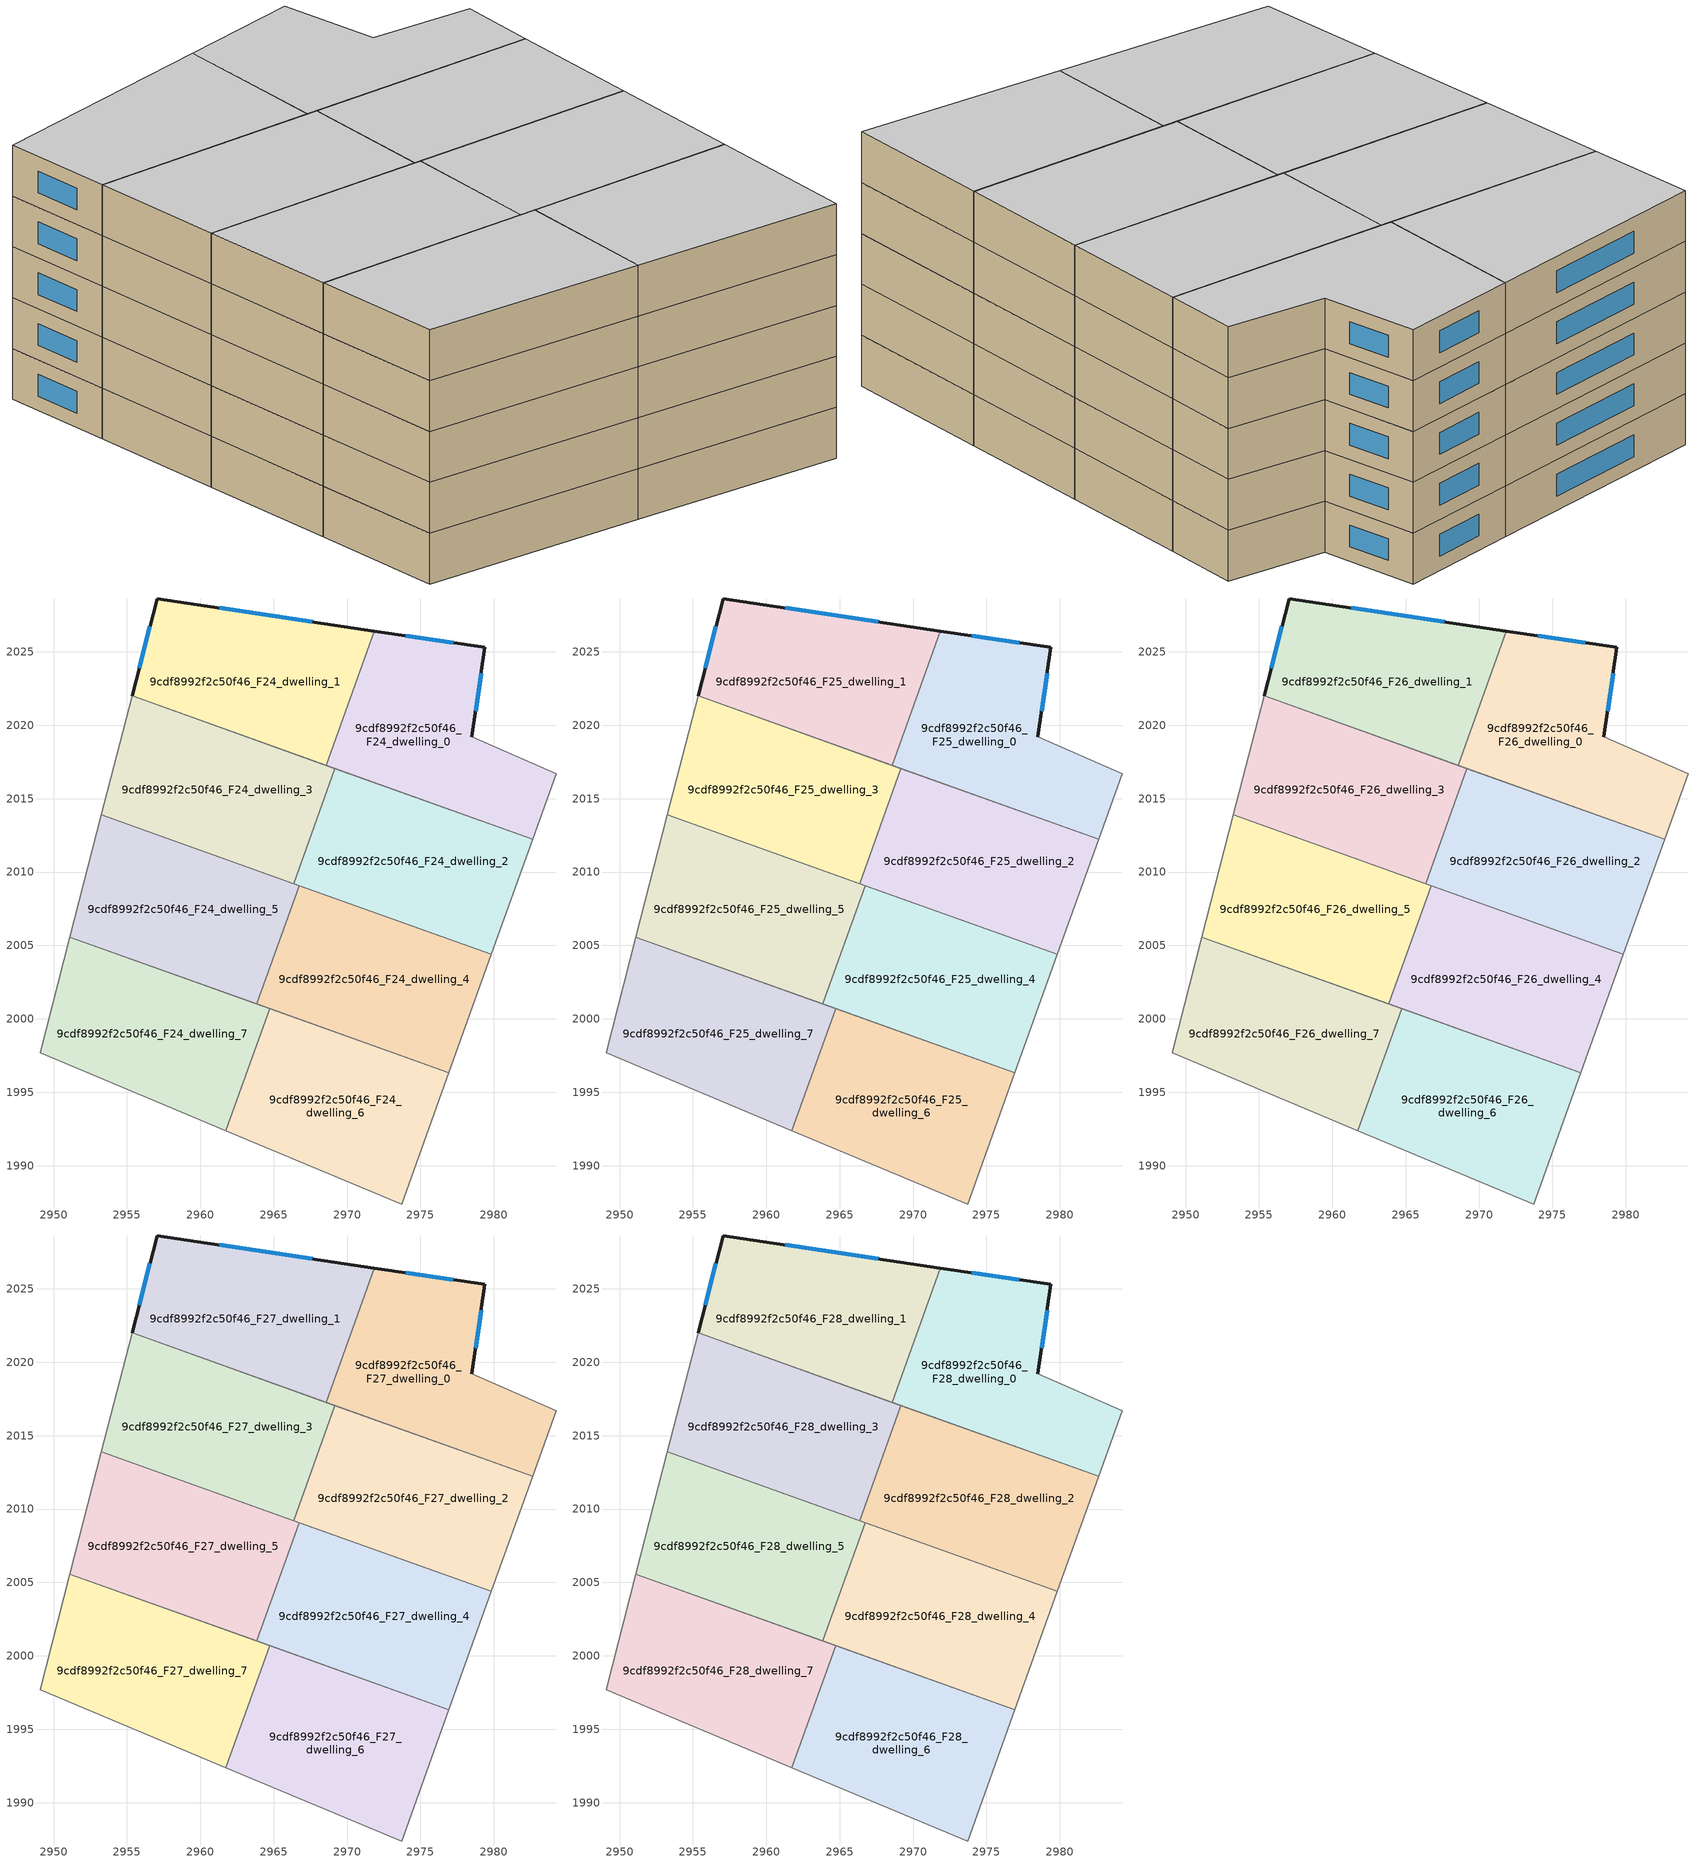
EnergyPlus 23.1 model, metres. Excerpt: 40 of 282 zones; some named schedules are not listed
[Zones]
9cdf8992f2c50f46_F24_dwelling_0
 floor to 9cdf8992f2c50f46_F23_dwelling_0 (EU_floor_Construction): 2979.39,2025.3 2978.5,2019.21 2984.23,2016.69 2982.64,2012.23 2968.57,2017.27 2971.85,2026.42 z72
 wall outside (EU_wall_Construction): 2978.5,2019.21 2979.39,2025.3 2971.85,2026.42 z72:75
 wall adiabatic (EU_wall_Construction): 2968.57,2017.27 2982.64,2012.23 2984.23,2016.69 2978.5,2019.21 z72:75
 wall to 9cdf8992f2c50f46_F24_dwelling_1 (EU_wall_Construction): 2971.85,2026.42 2968.57,2017.27 z72:75
 window (EU_Window_Construction): 2977.24,2025.62 2974.01,2026.1 / 2978.75,2020.95 2979.14,2023.56 z72.86:74.14
9cdf8992f2c50f46_F24_dwelling_1
 floor to 9cdf8992f2c50f46_F23_dwelling_1 (EU_floor_Construction): 2971.85,2026.42 2968.57,2017.27 2955.35,2022.01 2957.05,2028.62 z72
 wall outside (EU_wall_Construction): 2971.85,2026.42 2957.05,2028.62 2955.35,2022.01 z72:75
 wall adiabatic (EU_wall_Construction): 2955.35,2022.01 2968.57,2017.27 z72:75
 window (EU_Window_Construction): 2967.62,2027.05 2961.28,2028 / 2956.57,2026.73 2955.83,2023.9 z72.86:74.14
9cdf8992f2c50f46_F24_dwelling_2
 floor to 9cdf8992f2c50f46_F23_dwelling_2 (EU_floor_Construction): 2982.64,2012.23 2979.83,2004.39 2966.36,2009.21 2969.17,2017.05 z72
 wall adiabatic (EU_wall_Construction): 2966.36,2009.21 2979.83,2004.39 2982.64,2012.23 2969.17,2017.05 z72:75
 wall to 9cdf8992f2c50f46_F24_dwelling_3 (EU_wall_Construction): 2969.17,2017.05 2966.36,2009.21 z72:75
9cdf8992f2c50f46_F24_dwelling_3
 floor to 9cdf8992f2c50f46_F23_dwelling_3 (EU_floor_Construction): 2969.17,2017.05 2966.36,2009.21 2953.26,2013.91 2955.35,2022.01 z72
 wall adiabatic (EU_wall_Construction): 2969.17,2017.05 2955.35,2022.01 2953.26,2013.91 2966.36,2009.21 z72:75
9cdf8992f2c50f46_F24_dwelling_4
 floor to 9cdf8992f2c50f46_F23_dwelling_4 (EU_floor_Construction): 2979.83,2004.39 2976.94,1996.33 2963.84,2001.02 2966.73,2009.08 z72
 wall adiabatic (EU_wall_Construction): 2963.84,2001.02 2976.94,1996.33 2979.83,2004.39 2966.73,2009.08 z72:75
 wall to 9cdf8992f2c50f46_F24_dwelling_5 (EU_wall_Construction): 2966.73,2009.08 2963.84,2001.02 z72:75
9cdf8992f2c50f46_F24_dwelling_5
 floor to 9cdf8992f2c50f46_F23_dwelling_5 (EU_floor_Construction): 2966.73,2009.08 2963.84,2001.02 2951.11,2005.58 2953.26,2013.91 z72
 wall adiabatic (EU_wall_Construction): 2966.73,2009.08 2953.26,2013.91 2951.11,2005.58 2963.84,2001.02 z72:75
9cdf8992f2c50f46_F24_dwelling_6
 floor to 9cdf8992f2c50f46_F23_dwelling_6 (EU_floor_Construction): 2976.94,1996.33 2973.73,1987.37 2961.73,1992.39 2964.71,2000.71 z72
 wall adiabatic (EU_wall_Construction): 2961.73,1992.39 2973.73,1987.37 2976.94,1996.33 2964.71,2000.71 z72:75
 wall to 9cdf8992f2c50f46_F24_dwelling_7 (EU_wall_Construction): 2964.71,2000.71 2961.73,1992.39 z72:75
9cdf8992f2c50f46_F24_dwelling_7
 floor to 9cdf8992f2c50f46_F23_dwelling_7 (EU_floor_Construction): 2964.71,2000.71 2961.73,1992.39 2949.08,1997.68 2951.11,2005.58 z72
 wall adiabatic (EU_wall_Construction): 2964.71,2000.71 2951.11,2005.58 2949.08,1997.68 2961.73,1992.39 z72:75
9cdf8992f2c50f46_F25_dwelling_0
 floor to 9cdf8992f2c50f46_F24_dwelling_0 (EU_floor_Construction): 2979.39,2025.3 2978.5,2019.21 2984.23,2016.69 2982.64,2012.23 2968.57,2017.27 2971.85,2026.42 z75
 wall outside (EU_wall_Construction): 2978.5,2019.21 2979.39,2025.3 2971.85,2026.42 z75:78
 wall adiabatic (EU_wall_Construction): 2968.57,2017.27 2982.64,2012.23 2984.23,2016.69 2978.5,2019.21 z75:78
 wall to 9cdf8992f2c50f46_F25_dwelling_1 (EU_wall_Construction): 2971.85,2026.42 2968.57,2017.27 z75:78
 window (EU_Window_Construction): 2977.24,2025.62 2974.01,2026.1 / 2978.75,2020.95 2979.14,2023.56 z75.86:77.14
9cdf8992f2c50f46_F25_dwelling_1
 floor to 9cdf8992f2c50f46_F24_dwelling_1 (EU_floor_Construction): 2971.85,2026.42 2968.57,2017.27 2955.35,2022.01 2957.05,2028.62 z75
 wall outside (EU_wall_Construction): 2971.85,2026.42 2957.05,2028.62 2955.35,2022.01 z75:78
 wall adiabatic (EU_wall_Construction): 2955.35,2022.01 2968.57,2017.27 z75:78
 window (EU_Window_Construction): 2967.62,2027.05 2961.28,2028 / 2956.57,2026.73 2955.83,2023.9 z75.86:77.14
9cdf8992f2c50f46_F25_dwelling_2
 floor to 9cdf8992f2c50f46_F24_dwelling_2 (EU_floor_Construction): 2982.64,2012.23 2979.83,2004.39 2966.36,2009.21 2969.17,2017.05 z75
 wall adiabatic (EU_wall_Construction): 2966.36,2009.21 2979.83,2004.39 2982.64,2012.23 2969.17,2017.05 z75:78
 wall to 9cdf8992f2c50f46_F25_dwelling_3 (EU_wall_Construction): 2969.17,2017.05 2966.36,2009.21 z75:78
9cdf8992f2c50f46_F25_dwelling_3
 floor to 9cdf8992f2c50f46_F24_dwelling_3 (EU_floor_Construction): 2969.17,2017.05 2966.36,2009.21 2953.26,2013.91 2955.35,2022.01 z75
 wall adiabatic (EU_wall_Construction): 2969.17,2017.05 2955.35,2022.01 2953.26,2013.91 2966.36,2009.21 z75:78
9cdf8992f2c50f46_F25_dwelling_4
 floor to 9cdf8992f2c50f46_F24_dwelling_4 (EU_floor_Construction): 2979.83,2004.39 2976.94,1996.33 2963.84,2001.02 2966.73,2009.08 z75
 wall adiabatic (EU_wall_Construction): 2963.84,2001.02 2976.94,1996.33 2979.83,2004.39 2966.73,2009.08 z75:78
 wall to 9cdf8992f2c50f46_F25_dwelling_5 (EU_wall_Construction): 2966.73,2009.08 2963.84,2001.02 z75:78
9cdf8992f2c50f46_F25_dwelling_5
 floor to 9cdf8992f2c50f46_F24_dwelling_5 (EU_floor_Construction): 2966.73,2009.08 2963.84,2001.02 2951.11,2005.58 2953.26,2013.91 z75
 wall adiabatic (EU_wall_Construction): 2966.73,2009.08 2953.26,2013.91 2951.11,2005.58 2963.84,2001.02 z75:78
9cdf8992f2c50f46_F25_dwelling_6
 floor to 9cdf8992f2c50f46_F24_dwelling_6 (EU_floor_Construction): 2976.94,1996.33 2973.73,1987.37 2961.73,1992.39 2964.71,2000.71 z75
 wall adiabatic (EU_wall_Construction): 2961.73,1992.39 2973.73,1987.37 2976.94,1996.33 2964.71,2000.71 z75:78
 wall to 9cdf8992f2c50f46_F25_dwelling_7 (EU_wall_Construction): 2964.71,2000.71 2961.73,1992.39 z75:78
9cdf8992f2c50f46_F25_dwelling_7
 floor to 9cdf8992f2c50f46_F24_dwelling_7 (EU_floor_Construction): 2964.71,2000.71 2961.73,1992.39 2949.08,1997.68 2951.11,2005.58 z75
 wall adiabatic (EU_wall_Construction): 2964.71,2000.71 2951.11,2005.58 2949.08,1997.68 2961.73,1992.39 z75:78
9cdf8992f2c50f46_F26_dwelling_0
 floor to 9cdf8992f2c50f46_F25_dwelling_0 (EU_floor_Construction): 2979.39,2025.3 2978.5,2019.21 2984.23,2016.69 2982.64,2012.23 2968.57,2017.27 2971.85,2026.42 z78
 wall outside (EU_wall_Construction): 2978.5,2019.21 2979.39,2025.3 2971.85,2026.42 z78:81
 wall adiabatic (EU_wall_Construction): 2968.57,2017.27 2982.64,2012.23 2984.23,2016.69 2978.5,2019.21 z78:81
 wall to 9cdf8992f2c50f46_F26_dwelling_1 (EU_wall_Construction): 2971.85,2026.42 2968.57,2017.27 z78:81
 window (EU_Window_Construction): 2977.24,2025.62 2974.01,2026.1 / 2978.75,2020.95 2979.14,2023.56 z78.86:80.14
9cdf8992f2c50f46_F26_dwelling_1
 floor to 9cdf8992f2c50f46_F25_dwelling_1 (EU_floor_Construction): 2971.85,2026.42 2968.57,2017.27 2955.35,2022.01 2957.05,2028.62 z78
 wall outside (EU_wall_Construction): 2971.85,2026.42 2957.05,2028.62 2955.35,2022.01 z78:81
 wall adiabatic (EU_wall_Construction): 2955.35,2022.01 2968.57,2017.27 z78:81
 window (EU_Window_Construction): 2967.62,2027.05 2961.28,2028 / 2956.57,2026.73 2955.83,2023.9 z78.86:80.14
9cdf8992f2c50f46_F26_dwelling_2
 floor to 9cdf8992f2c50f46_F25_dwelling_2 (EU_floor_Construction): 2982.64,2012.23 2979.83,2004.39 2966.36,2009.21 2969.17,2017.05 z78
 wall adiabatic (EU_wall_Construction): 2966.36,2009.21 2979.83,2004.39 2982.64,2012.23 2969.17,2017.05 z78:81
 wall to 9cdf8992f2c50f46_F26_dwelling_3 (EU_wall_Construction): 2969.17,2017.05 2966.36,2009.21 z78:81
9cdf8992f2c50f46_F26_dwelling_3
 floor to 9cdf8992f2c50f46_F25_dwelling_3 (EU_floor_Construction): 2969.17,2017.05 2966.36,2009.21 2953.26,2013.91 2955.35,2022.01 z78
 wall adiabatic (EU_wall_Construction): 2969.17,2017.05 2955.35,2022.01 2953.26,2013.91 2966.36,2009.21 z78:81
9cdf8992f2c50f46_F26_dwelling_4
 floor to 9cdf8992f2c50f46_F25_dwelling_4 (EU_floor_Construction): 2979.83,2004.39 2976.94,1996.33 2963.84,2001.02 2966.73,2009.08 z78
 wall adiabatic (EU_wall_Construction): 2963.84,2001.02 2976.94,1996.33 2979.83,2004.39 2966.73,2009.08 z78:81
 wall to 9cdf8992f2c50f46_F26_dwelling_5 (EU_wall_Construction): 2966.73,2009.08 2963.84,2001.02 z78:81
9cdf8992f2c50f46_F26_dwelling_5
 floor to 9cdf8992f2c50f46_F25_dwelling_5 (EU_floor_Construction): 2966.73,2009.08 2963.84,2001.02 2951.11,2005.58 2953.26,2013.91 z78
 wall adiabatic (EU_wall_Construction): 2966.73,2009.08 2953.26,2013.91 2951.11,2005.58 2963.84,2001.02 z78:81
9cdf8992f2c50f46_F26_dwelling_6
 floor to 9cdf8992f2c50f46_F25_dwelling_6 (EU_floor_Construction): 2976.94,1996.33 2973.73,1987.37 2961.73,1992.39 2964.71,2000.71 z78
 wall adiabatic (EU_wall_Construction): 2961.73,1992.39 2973.73,1987.37 2976.94,1996.33 2964.71,2000.71 z78:81
 wall to 9cdf8992f2c50f46_F26_dwelling_7 (EU_wall_Construction): 2964.71,2000.71 2961.73,1992.39 z78:81
9cdf8992f2c50f46_F26_dwelling_7
 floor to 9cdf8992f2c50f46_F25_dwelling_7 (EU_floor_Construction): 2964.71,2000.71 2961.73,1992.39 2949.08,1997.68 2951.11,2005.58 z78
 wall adiabatic (EU_wall_Construction): 2964.71,2000.71 2951.11,2005.58 2949.08,1997.68 2961.73,1992.39 z78:81
9cdf8992f2c50f46_F27_dwelling_0
 floor to 9cdf8992f2c50f46_F26_dwelling_0 (EU_floor_Construction): 2979.39,2025.3 2978.5,2019.21 2984.23,2016.69 2982.64,2012.23 2968.57,2017.27 2971.85,2026.42 z81
 wall outside (EU_wall_Construction): 2978.5,2019.21 2979.39,2025.3 2971.85,2026.42 z81:84
 wall adiabatic (EU_wall_Construction): 2968.57,2017.27 2982.64,2012.23 2984.23,2016.69 2978.5,2019.21 z81:84
 wall to 9cdf8992f2c50f46_F27_dwelling_1 (EU_wall_Construction): 2971.85,2026.42 2968.57,2017.27 z81:84
 window (EU_Window_Construction): 2977.24,2025.62 2974.01,2026.1 / 2978.75,2020.95 2979.14,2023.56 z81.86:83.14
9cdf8992f2c50f46_F27_dwelling_1
 floor to 9cdf8992f2c50f46_F26_dwelling_1 (EU_floor_Construction): 2971.85,2026.42 2968.57,2017.27 2955.35,2022.01 2957.05,2028.62 z81
 wall outside (EU_wall_Construction): 2971.85,2026.42 2957.05,2028.62 2955.35,2022.01 z81:84
 wall adiabatic (EU_wall_Construction): 2955.35,2022.01 2968.57,2017.27 z81:84
 window (EU_Window_Construction): 2967.62,2027.05 2961.28,2028 / 2956.57,2026.73 2955.83,2023.9 z81.86:83.14
9cdf8992f2c50f46_F27_dwelling_2
 floor to 9cdf8992f2c50f46_F26_dwelling_2 (EU_floor_Construction): 2982.64,2012.23 2979.83,2004.39 2966.36,2009.21 2969.17,2017.05 z81
 wall adiabatic (EU_wall_Construction): 2966.36,2009.21 2979.83,2004.39 2982.64,2012.23 2969.17,2017.05 z81:84
 wall to 9cdf8992f2c50f46_F27_dwelling_3 (EU_wall_Construction): 2969.17,2017.05 2966.36,2009.21 z81:84
9cdf8992f2c50f46_F27_dwelling_3
 floor to 9cdf8992f2c50f46_F26_dwelling_3 (EU_floor_Construction): 2969.17,2017.05 2966.36,2009.21 2953.26,2013.91 2955.35,2022.01 z81
 wall adiabatic (EU_wall_Construction): 2969.17,2017.05 2955.35,2022.01 2953.26,2013.91 2966.36,2009.21 z81:84
9cdf8992f2c50f46_F27_dwelling_4
 floor to 9cdf8992f2c50f46_F26_dwelling_4 (EU_floor_Construction): 2979.83,2004.39 2976.94,1996.33 2963.84,2001.02 2966.73,2009.08 z81
 wall adiabatic (EU_wall_Construction): 2963.84,2001.02 2976.94,1996.33 2979.83,2004.39 2966.73,2009.08 z81:84
 wall to 9cdf8992f2c50f46_F27_dwelling_5 (EU_wall_Construction): 2966.73,2009.08 2963.84,2001.02 z81:84
9cdf8992f2c50f46_F27_dwelling_5
 floor to 9cdf8992f2c50f46_F26_dwelling_5 (EU_floor_Construction): 2966.73,2009.08 2963.84,2001.02 2951.11,2005.58 2953.26,2013.91 z81
 wall adiabatic (EU_wall_Construction): 2966.73,2009.08 2953.26,2013.91 2951.11,2005.58 2963.84,2001.02 z81:84
9cdf8992f2c50f46_F27_dwelling_6
 floor to 9cdf8992f2c50f46_F26_dwelling_6 (EU_floor_Construction): 2976.94,1996.33 2973.73,1987.37 2961.73,1992.39 2964.71,2000.71 z81
 wall adiabatic (EU_wall_Construction): 2961.73,1992.39 2973.73,1987.37 2976.94,1996.33 2964.71,2000.71 z81:84
 wall to 9cdf8992f2c50f46_F27_dwelling_7 (EU_wall_Construction): 2964.71,2000.71 2961.73,1992.39 z81:84
9cdf8992f2c50f46_F27_dwelling_7
 floor to 9cdf8992f2c50f46_F26_dwelling_7 (EU_floor_Construction): 2964.71,2000.71 2961.73,1992.39 2949.08,1997.68 2951.11,2005.58 z81
 wall adiabatic (EU_wall_Construction): 2964.71,2000.71 2951.11,2005.58 2949.08,1997.68 2961.73,1992.39 z81:84
9cdf8992f2c50f46_F28_dwelling_0
 floor to 9cdf8992f2c50f46_F27_dwelling_0 (EU_floor_Construction): 2979.39,2025.3 2978.5,2019.21 2984.23,2016.69 2982.64,2012.23 2968.57,2017.27 2971.85,2026.42 z84
 wall outside (EU_wall_Construction): 2978.5,2019.21 2979.39,2025.3 2971.85,2026.42 z84:87
 wall adiabatic (EU_wall_Construction): 2968.57,2017.27 2982.64,2012.23 2984.23,2016.69 2978.5,2019.21 z84:87
 wall to 9cdf8992f2c50f46_F28_dwelling_1 (EU_wall_Construction): 2971.85,2026.42 2968.57,2017.27 z84:87
 window (EU_Window_Construction): 2977.24,2025.62 2974.01,2026.1 / 2978.75,2020.95 2979.14,2023.56 z84.86:86.14
 ceiling to 9cdf8992f2c50f46_F29_dwelling_0 (EU_floor_Construction): 2982.64,2012.23 2984.23,2016.69 2978.5,2019.21 2979.39,2025.3 2971.85,2026.42 2968.57,2017.27 z87
9cdf8992f2c50f46_F28_dwelling_1
 floor to 9cdf8992f2c50f46_F27_dwelling_1 (EU_floor_Construction): 2971.85,2026.42 2968.57,2017.27 2955.35,2022.01 2957.05,2028.62 z84
 wall outside (EU_wall_Construction): 2971.85,2026.42 2957.05,2028.62 2955.35,2022.01 z84:87
 wall adiabatic (EU_wall_Construction): 2955.35,2022.01 2968.57,2017.27 z84:87
 window (EU_Window_Construction): 2967.62,2027.05 2961.28,2028 / 2956.57,2026.73 2955.83,2023.9 z84.86:86.14
 ceiling to 9cdf8992f2c50f46_F29_dwelling_1 (EU_floor_Construction): 2968.57,2017.27 2971.85,2026.42 2957.05,2028.62 2955.35,2022.01 z87
9cdf8992f2c50f46_F28_dwelling_2
 floor to 9cdf8992f2c50f46_F27_dwelling_2 (EU_floor_Construction): 2982.64,2012.23 2979.83,2004.39 2966.36,2009.21 2969.17,2017.05 z84
 wall adiabatic (EU_wall_Construction): 2966.36,2009.21 2979.83,2004.39 2982.64,2012.23 2969.17,2017.05 z84:87
 wall to 9cdf8992f2c50f46_F28_dwelling_3 (EU_wall_Construction): 2969.17,2017.05 2966.36,2009.21 z84:87
 ceiling to 9cdf8992f2c50f46_F29_dwelling_2 (EU_floor_Construction): 2979.83,2004.39 2982.64,2012.23 2969.17,2017.05 2966.36,2009.21 z87
9cdf8992f2c50f46_F28_dwelling_3
 floor to 9cdf8992f2c50f46_F27_dwelling_3 (EU_floor_Construction): 2969.17,2017.05 2966.36,2009.21 2953.26,2013.91 2955.35,2022.01 z84
 wall adiabatic (EU_wall_Construction): 2969.17,2017.05 2955.35,2022.01 2953.26,2013.91 2966.36,2009.21 z84:87
 ceiling to 9cdf8992f2c50f46_F29_dwelling_3 (EU_floor_Construction): 2966.36,2009.21 2969.17,2017.05 2955.35,2022.01 2953.26,2013.91 z87
9cdf8992f2c50f46_F28_dwelling_4
 floor to 9cdf8992f2c50f46_F27_dwelling_4 (EU_floor_Construction): 2979.83,2004.39 2976.94,1996.33 2963.84,2001.02 2966.73,2009.08 z84
 wall adiabatic (EU_wall_Construction): 2963.84,2001.02 2976.94,1996.33 2979.83,2004.39 2966.73,2009.08 z84:87
 wall to 9cdf8992f2c50f46_F28_dwelling_5 (EU_wall_Construction): 2966.73,2009.08 2963.84,2001.02 z84:87
 ceiling to 9cdf8992f2c50f46_F29_dwelling_4 (EU_floor_Construction): 2976.94,1996.33 2979.83,2004.39 2966.73,2009.08 2963.84,2001.02 z87
9cdf8992f2c50f46_F28_dwelling_5
 floor to 9cdf8992f2c50f46_F27_dwelling_5 (EU_floor_Construction): 2966.73,2009.08 2963.84,2001.02 2951.11,2005.58 2953.26,2013.91 z84
 wall adiabatic (EU_wall_Construction): 2966.73,2009.08 2953.26,2013.91 2951.11,2005.58 2963.84,2001.02 z84:87
 ceiling to 9cdf8992f2c50f46_F29_dwelling_5 (EU_floor_Construction): 2963.84,2001.02 2966.73,2009.08 2953.26,2013.91 2951.11,2005.58 z87
9cdf8992f2c50f46_F28_dwelling_6
 floor to 9cdf8992f2c50f46_F27_dwelling_6 (EU_floor_Construction): 2976.94,1996.33 2973.73,1987.37 2961.73,1992.39 2964.71,2000.71 z84
 wall adiabatic (EU_wall_Construction): 2961.73,1992.39 2973.73,1987.37 2976.94,1996.33 2964.71,2000.71 z84:87
 wall to 9cdf8992f2c50f46_F28_dwelling_7 (EU_wall_Construction): 2964.71,2000.71 2961.73,1992.39 z84:87
 ceiling to 9cdf8992f2c50f46_F29_dwelling_6 (EU_floor_Construction): 2973.73,1987.37 2976.94,1996.33 2964.71,2000.71 2961.73,1992.39 z87
9cdf8992f2c50f46_F28_dwelling_7
 floor to 9cdf8992f2c50f46_F27_dwelling_7 (EU_floor_Construction): 2964.71,2000.71 2961.73,1992.39 2949.08,1997.68 2951.11,2005.58 z84
 wall adiabatic (EU_wall_Construction): 2964.71,2000.71 2951.11,2005.58 2949.08,1997.68 2961.73,1992.39 z84:87
 ceiling to 9cdf8992f2c50f46_F29_dwelling_7 (EU_floor_Construction): 2961.73,1992.39 2964.71,2000.71 2951.11,2005.58 2949.08,1997.68 z87
[Building]
EU S2 Campaign: North Axis=0; Terrain=City; Solar Distribution=FullExterior
[Site:Location]
Helsinki-Vantaa.AP: Latitude=60.317; Longitude=24.963; Time Zone=2; Elevation=54.6
[SizingPeriod:WeatherFileDays]
AnnualSizingPeriod: Begin Month=1; Begin Day of Month=1; End Month=12; End Day of Month=31; Day of Week for Start Day=Monday; Use Weather File Daylight Saving Period=No; Use Weather File Rain and Snow Indicators=No
[MATERIAL]
EU_InternalMass_Material: Roughness=MediumRough; Thickness=0.1; Conductivity=1; Density=1800; Specific Heat=900; Thermal Absorptance=0.9; Solar Absorptance=0.7; Visible Absorptance=0.7
[MATERIAL:NOMASS] Roughness=MediumRough; Thermal Absorptance=0.9; Solar Absorptance=0.7; Visible Absorptance=0.7
Name | Thermal Resistance
EU_wall_NoMass | 5.91765
EU_floor_NoMass | 6.2875
[WINDOWMATERIAL:SIMPLEGLAZINGSYSTEM]
EU_Window_SimpleGlazing: UFactor=0.994035; Solar Heat Gain Coefficient=0.7; Visible Transmittance=0.7
[CONSTRUCTION]
EU_wall_Construction: EU_wall_NoMass
EU_floor_Construction: EU_floor_NoMass
EU_Window_Construction: EU_Window_SimpleGlazing
EU_InternalMass_Construction: EU_InternalMass_Material
[ZONE] Type=1; Multiplier=1; Ceiling Height=autocalculate; Floor Area=autocalculate; Part of Total Floor Area=Yes
Name | Volume
9cdf8992f2c50f46_F24_dwelling_0; 9cdf8992f2c50f46_F25_dwelling_0; 9cdf8992f2c50f46_F26_dwelling_0; 9cdf8992f2c50f46_F27_dwelling_0; 9cdf8992f2c50f46_F28_dwelling_0 | 357.466
9cdf8992f2c50f46_F24_dwelling_1; 9cdf8992f2c50f46_F25_dwelling_1; 9cdf8992f2c50f46_F26_dwelling_1; 9cdf8992f2c50f46_F27_dwelling_1; 9cdf8992f2c50f46_F28_dwelling_1 | 357.464
9cdf8992f2c50f46_F24_dwelling_2; 9cdf8992f2c50f46_F25_dwelling_2; 9cdf8992f2c50f46_F26_dwelling_2; 9cdf8992f2c50f46_F27_dwelling_2; 9cdf8992f2c50f46_F28_dwelling_2 | 357.456
9cdf8992f2c50f46_F24_dwelling_3; 9cdf8992f2c50f46_F25_dwelling_3; 9cdf8992f2c50f46_F26_dwelling_3; 9cdf8992f2c50f46_F27_dwelling_3; 9cdf8992f2c50f46_F28_dwelling_3 | 357.463
9cdf8992f2c50f46_F24_dwelling_4; 9cdf8992f2c50f46_F25_dwelling_4; 9cdf8992f2c50f46_F26_dwelling_4; 9cdf8992f2c50f46_F27_dwelling_4; 9cdf8992f2c50f46_F28_dwelling_4 | 357.469
9cdf8992f2c50f46_F24_dwelling_5; 9cdf8992f2c50f46_F25_dwelling_5; 9cdf8992f2c50f46_F26_dwelling_5; 9cdf8992f2c50f46_F27_dwelling_5; 9cdf8992f2c50f46_F28_dwelling_5 | 357.488
9cdf8992f2c50f46_F24_dwelling_6; 9cdf8992f2c50f46_F25_dwelling_6; 9cdf8992f2c50f46_F26_dwelling_6; 9cdf8992f2c50f46_F27_dwelling_6; 9cdf8992f2c50f46_F28_dwelling_6 | 357.472
9cdf8992f2c50f46_F24_dwelling_7; 9cdf8992f2c50f46_F25_dwelling_7; 9cdf8992f2c50f46_F26_dwelling_7; 9cdf8992f2c50f46_F27_dwelling_7; 9cdf8992f2c50f46_F28_dwelling_7 | 357.478
[INTERNALMASS] Construction=EU_InternalMass_Construction
Name | Zone or ZoneList | Surface Area
9cdf8992f2c50f46_F24_dwelling_0_EU_InternalMass | 9cdf8992f2c50f46_F24_dwelling_0 | 119.155
9cdf8992f2c50f46_F24_dwelling_1_EU_InternalMass | 9cdf8992f2c50f46_F24_dwelling_1 | 119.155
9cdf8992f2c50f46_F24_dwelling_2_EU_InternalMass | 9cdf8992f2c50f46_F24_dwelling_2 | 119.15
9cdf8992f2c50f46_F24_dwelling_3_EU_InternalMass | 9cdf8992f2c50f46_F24_dwelling_3 | 119.157
9cdf8992f2c50f46_F24_dwelling_4_EU_InternalMass | 9cdf8992f2c50f46_F24_dwelling_4 | 119.157
9cdf8992f2c50f46_F24_dwelling_5_EU_InternalMass | 9cdf8992f2c50f46_F24_dwelling_5 | 119.163
9cdf8992f2c50f46_F24_dwelling_6_EU_InternalMass | 9cdf8992f2c50f46_F24_dwelling_6 | 119.156
9cdf8992f2c50f46_F24_dwelling_7_EU_InternalMass | 9cdf8992f2c50f46_F24_dwelling_7 | 119.159
9cdf8992f2c50f46_F25_dwelling_0_EU_InternalMass | 9cdf8992f2c50f46_F25_dwelling_0 | 119.155
9cdf8992f2c50f46_F25_dwelling_1_EU_InternalMass | 9cdf8992f2c50f46_F25_dwelling_1 | 119.155
9cdf8992f2c50f46_F25_dwelling_2_EU_InternalMass | 9cdf8992f2c50f46_F25_dwelling_2 | 119.15
9cdf8992f2c50f46_F25_dwelling_3_EU_InternalMass | 9cdf8992f2c50f46_F25_dwelling_3 | 119.157
9cdf8992f2c50f46_F25_dwelling_4_EU_InternalMass | 9cdf8992f2c50f46_F25_dwelling_4 | 119.157
9cdf8992f2c50f46_F25_dwelling_5_EU_InternalMass | 9cdf8992f2c50f46_F25_dwelling_5 | 119.163
9cdf8992f2c50f46_F25_dwelling_6_EU_InternalMass | 9cdf8992f2c50f46_F25_dwelling_6 | 119.156
9cdf8992f2c50f46_F25_dwelling_7_EU_InternalMass | 9cdf8992f2c50f46_F25_dwelling_7 | 119.159
9cdf8992f2c50f46_F26_dwelling_0_EU_InternalMass | 9cdf8992f2c50f46_F26_dwelling_0 | 119.155
9cdf8992f2c50f46_F26_dwelling_1_EU_InternalMass | 9cdf8992f2c50f46_F26_dwelling_1 | 119.155
9cdf8992f2c50f46_F26_dwelling_2_EU_InternalMass | 9cdf8992f2c50f46_F26_dwelling_2 | 119.15
9cdf8992f2c50f46_F26_dwelling_3_EU_InternalMass | 9cdf8992f2c50f46_F26_dwelling_3 | 119.157
9cdf8992f2c50f46_F26_dwelling_4_EU_InternalMass | 9cdf8992f2c50f46_F26_dwelling_4 | 119.157
9cdf8992f2c50f46_F26_dwelling_5_EU_InternalMass | 9cdf8992f2c50f46_F26_dwelling_5 | 119.163
9cdf8992f2c50f46_F26_dwelling_6_EU_InternalMass | 9cdf8992f2c50f46_F26_dwelling_6 | 119.156
9cdf8992f2c50f46_F26_dwelling_7_EU_InternalMass | 9cdf8992f2c50f46_F26_dwelling_7 | 119.159
9cdf8992f2c50f46_F27_dwelling_0_EU_InternalMass | 9cdf8992f2c50f46_F27_dwelling_0 | 119.155
9cdf8992f2c50f46_F27_dwelling_1_EU_InternalMass | 9cdf8992f2c50f46_F27_dwelling_1 | 119.155
9cdf8992f2c50f46_F27_dwelling_2_EU_InternalMass | 9cdf8992f2c50f46_F27_dwelling_2 | 119.15
9cdf8992f2c50f46_F27_dwelling_3_EU_InternalMass | 9cdf8992f2c50f46_F27_dwelling_3 | 119.157
9cdf8992f2c50f46_F27_dwelling_4_EU_InternalMass | 9cdf8992f2c50f46_F27_dwelling_4 | 119.157
9cdf8992f2c50f46_F27_dwelling_5_EU_InternalMass | 9cdf8992f2c50f46_F27_dwelling_5 | 119.163
9cdf8992f2c50f46_F27_dwelling_6_EU_InternalMass | 9cdf8992f2c50f46_F27_dwelling_6 | 119.156
9cdf8992f2c50f46_F27_dwelling_7_EU_InternalMass | 9cdf8992f2c50f46_F27_dwelling_7 | 119.159
9cdf8992f2c50f46_F28_dwelling_0_EU_InternalMass | 9cdf8992f2c50f46_F28_dwelling_0 | 119.155
9cdf8992f2c50f46_F28_dwelling_1_EU_InternalMass | 9cdf8992f2c50f46_F28_dwelling_1 | 119.155
9cdf8992f2c50f46_F28_dwelling_2_EU_InternalMass | 9cdf8992f2c50f46_F28_dwelling_2 | 119.15
9cdf8992f2c50f46_F28_dwelling_3_EU_InternalMass | 9cdf8992f2c50f46_F28_dwelling_3 | 119.157
9cdf8992f2c50f46_F28_dwelling_4_EU_InternalMass | 9cdf8992f2c50f46_F28_dwelling_4 | 119.157
9cdf8992f2c50f46_F28_dwelling_5_EU_InternalMass | 9cdf8992f2c50f46_F28_dwelling_5 | 119.163
9cdf8992f2c50f46_F28_dwelling_6_EU_InternalMass | 9cdf8992f2c50f46_F28_dwelling_6 | 119.156
9cdf8992f2c50f46_F28_dwelling_7_EU_InternalMass | 9cdf8992f2c50f46_F28_dwelling_7 | 119.159
[OTHEREQUIPMENT] Fuel Type=Electricity; Design Level Calculation Method=Watts/Area; Power per Zone Floor Area=1; Fraction Latent=0; Fraction Radiant=0; Fraction Lost=0; Carbon Dioxide Generation Rate=0; EndUse Subcategory=EU_Step8_InternalGains
Name | Zone or ZoneList or Space or SpaceList | Schedule
EU_Step8_InternalGain_9cdf8992f2c50f46_F24_dwelling_0_f000 | 9cdf8992f2c50f46_F24_dwelling_0 | EU_Step8_GainSchedule_9cdf8992f2c50f46_F24_dwelling_0_f000
EU_Step8_InternalGain_9cdf8992f2c50f46_F24_dwelling_1_f000 | 9cdf8992f2c50f46_F24_dwelling_1 | EU_Step8_GainSchedule_9cdf8992f2c50f46_F24_dwelling_1_f000
EU_Step8_InternalGain_9cdf8992f2c50f46_F24_dwelling_2_f000 | 9cdf8992f2c50f46_F24_dwelling_2 | EU_Step8_GainSchedule_9cdf8992f2c50f46_F24_dwelling_2_f000
EU_Step8_InternalGain_9cdf8992f2c50f46_F24_dwelling_3_f000 | 9cdf8992f2c50f46_F24_dwelling_3 | EU_Step8_GainSchedule_9cdf8992f2c50f46_F24_dwelling_3_f000
EU_Step8_InternalGain_9cdf8992f2c50f46_F24_dwelling_4_f000 | 9cdf8992f2c50f46_F24_dwelling_4 | EU_Step8_GainSchedule_9cdf8992f2c50f46_F24_dwelling_4_f000
EU_Step8_InternalGain_9cdf8992f2c50f46_F24_dwelling_5_f000 | 9cdf8992f2c50f46_F24_dwelling_5 | EU_Step8_GainSchedule_9cdf8992f2c50f46_F24_dwelling_5_f000
EU_Step8_InternalGain_9cdf8992f2c50f46_F24_dwelling_6_f000 | 9cdf8992f2c50f46_F24_dwelling_6 | EU_Step8_GainSchedule_9cdf8992f2c50f46_F24_dwelling_6_f000
EU_Step8_InternalGain_9cdf8992f2c50f46_F24_dwelling_7_f000 | 9cdf8992f2c50f46_F24_dwelling_7 | EU_Step8_GainSchedule_9cdf8992f2c50f46_F24_dwelling_7_f000
EU_Step8_InternalGain_9cdf8992f2c50f46_F25_dwelling_0_f000 | 9cdf8992f2c50f46_F25_dwelling_0 | EU_Step8_GainSchedule_9cdf8992f2c50f46_F25_dwelling_0_f000
EU_Step8_InternalGain_9cdf8992f2c50f46_F25_dwelling_1_f000 | 9cdf8992f2c50f46_F25_dwelling_1 | EU_Step8_GainSchedule_9cdf8992f2c50f46_F25_dwelling_1_f000
EU_Step8_InternalGain_9cdf8992f2c50f46_F25_dwelling_2_f000 | 9cdf8992f2c50f46_F25_dwelling_2 | EU_Step8_GainSchedule_9cdf8992f2c50f46_F25_dwelling_2_f000
EU_Step8_InternalGain_9cdf8992f2c50f46_F25_dwelling_3_f000 | 9cdf8992f2c50f46_F25_dwelling_3 | EU_Step8_GainSchedule_9cdf8992f2c50f46_F25_dwelling_3_f000
EU_Step8_InternalGain_9cdf8992f2c50f46_F25_dwelling_4_f000 | 9cdf8992f2c50f46_F25_dwelling_4 | EU_Step8_GainSchedule_9cdf8992f2c50f46_F25_dwelling_4_f000
EU_Step8_InternalGain_9cdf8992f2c50f46_F25_dwelling_5_f000 | 9cdf8992f2c50f46_F25_dwelling_5 | EU_Step8_GainSchedule_9cdf8992f2c50f46_F25_dwelling_5_f000
EU_Step8_InternalGain_9cdf8992f2c50f46_F25_dwelling_6_f000 | 9cdf8992f2c50f46_F25_dwelling_6 | EU_Step8_GainSchedule_9cdf8992f2c50f46_F25_dwelling_6_f000
EU_Step8_InternalGain_9cdf8992f2c50f46_F25_dwelling_7_f000 | 9cdf8992f2c50f46_F25_dwelling_7 | EU_Step8_GainSchedule_9cdf8992f2c50f46_F25_dwelling_7_f000
EU_Step8_InternalGain_9cdf8992f2c50f46_F26_dwelling_0_f000 | 9cdf8992f2c50f46_F26_dwelling_0 | EU_Step8_GainSchedule_9cdf8992f2c50f46_F26_dwelling_0_f000
EU_Step8_InternalGain_9cdf8992f2c50f46_F26_dwelling_1_f000 | 9cdf8992f2c50f46_F26_dwelling_1 | EU_Step8_GainSchedule_9cdf8992f2c50f46_F26_dwelling_1_f000
EU_Step8_InternalGain_9cdf8992f2c50f46_F26_dwelling_2_f000 | 9cdf8992f2c50f46_F26_dwelling_2 | EU_Step8_GainSchedule_9cdf8992f2c50f46_F26_dwelling_2_f000
EU_Step8_InternalGain_9cdf8992f2c50f46_F26_dwelling_3_f000 | 9cdf8992f2c50f46_F26_dwelling_3 | EU_Step8_GainSchedule_9cdf8992f2c50f46_F26_dwelling_3_f000
EU_Step8_InternalGain_9cdf8992f2c50f46_F26_dwelling_4_f000 | 9cdf8992f2c50f46_F26_dwelling_4 | EU_Step8_GainSchedule_9cdf8992f2c50f46_F26_dwelling_4_f000
EU_Step8_InternalGain_9cdf8992f2c50f46_F26_dwelling_5_f000 | 9cdf8992f2c50f46_F26_dwelling_5 | EU_Step8_GainSchedule_9cdf8992f2c50f46_F26_dwelling_5_f000
EU_Step8_InternalGain_9cdf8992f2c50f46_F26_dwelling_6_f000 | 9cdf8992f2c50f46_F26_dwelling_6 | EU_Step8_GainSchedule_9cdf8992f2c50f46_F26_dwelling_6_f000
EU_Step8_InternalGain_9cdf8992f2c50f46_F26_dwelling_7_f000 | 9cdf8992f2c50f46_F26_dwelling_7 | EU_Step8_GainSchedule_9cdf8992f2c50f46_F26_dwelling_7_f000
EU_Step8_InternalGain_9cdf8992f2c50f46_F27_dwelling_0_f000 | 9cdf8992f2c50f46_F27_dwelling_0 | EU_Step8_GainSchedule_9cdf8992f2c50f46_F27_dwelling_0_f000
EU_Step8_InternalGain_9cdf8992f2c50f46_F27_dwelling_1_f000 | 9cdf8992f2c50f46_F27_dwelling_1 | EU_Step8_GainSchedule_9cdf8992f2c50f46_F27_dwelling_1_f000
EU_Step8_InternalGain_9cdf8992f2c50f46_F27_dwelling_2_f000 | 9cdf8992f2c50f46_F27_dwelling_2 | EU_Step8_GainSchedule_9cdf8992f2c50f46_F27_dwelling_2_f000
EU_Step8_InternalGain_9cdf8992f2c50f46_F27_dwelling_3_f000 | 9cdf8992f2c50f46_F27_dwelling_3 | EU_Step8_GainSchedule_9cdf8992f2c50f46_F27_dwelling_3_f000
EU_Step8_InternalGain_9cdf8992f2c50f46_F27_dwelling_4_f000 | 9cdf8992f2c50f46_F27_dwelling_4 | EU_Step8_GainSchedule_9cdf8992f2c50f46_F27_dwelling_4_f000
EU_Step8_InternalGain_9cdf8992f2c50f46_F27_dwelling_5_f000 | 9cdf8992f2c50f46_F27_dwelling_5 | EU_Step8_GainSchedule_9cdf8992f2c50f46_F27_dwelling_5_f000
EU_Step8_InternalGain_9cdf8992f2c50f46_F27_dwelling_6_f000 | 9cdf8992f2c50f46_F27_dwelling_6 | EU_Step8_GainSchedule_9cdf8992f2c50f46_F27_dwelling_6_f000
EU_Step8_InternalGain_9cdf8992f2c50f46_F27_dwelling_7_f000 | 9cdf8992f2c50f46_F27_dwelling_7 | EU_Step8_GainSchedule_9cdf8992f2c50f46_F27_dwelling_7_f000
EU_Step8_InternalGain_9cdf8992f2c50f46_F28_dwelling_0_f000 | 9cdf8992f2c50f46_F28_dwelling_0 | EU_Step8_GainSchedule_9cdf8992f2c50f46_F28_dwelling_0_f000
EU_Step8_InternalGain_9cdf8992f2c50f46_F28_dwelling_1_f000 | 9cdf8992f2c50f46_F28_dwelling_1 | EU_Step8_GainSchedule_9cdf8992f2c50f46_F28_dwelling_1_f000
EU_Step8_InternalGain_9cdf8992f2c50f46_F28_dwelling_2_f000 | 9cdf8992f2c50f46_F28_dwelling_2 | EU_Step8_GainSchedule_9cdf8992f2c50f46_F28_dwelling_2_f000
EU_Step8_InternalGain_9cdf8992f2c50f46_F28_dwelling_3_f000 | 9cdf8992f2c50f46_F28_dwelling_3 | EU_Step8_GainSchedule_9cdf8992f2c50f46_F28_dwelling_3_f000
EU_Step8_InternalGain_9cdf8992f2c50f46_F28_dwelling_4_f000 | 9cdf8992f2c50f46_F28_dwelling_4 | EU_Step8_GainSchedule_9cdf8992f2c50f46_F28_dwelling_4_f000
EU_Step8_InternalGain_9cdf8992f2c50f46_F28_dwelling_5_f000 | 9cdf8992f2c50f46_F28_dwelling_5 | EU_Step8_GainSchedule_9cdf8992f2c50f46_F28_dwelling_5_f000
EU_Step8_InternalGain_9cdf8992f2c50f46_F28_dwelling_6_f000 | 9cdf8992f2c50f46_F28_dwelling_6 | EU_Step8_GainSchedule_9cdf8992f2c50f46_F28_dwelling_6_f000
EU_Step8_InternalGain_9cdf8992f2c50f46_F28_dwelling_7_f000 | 9cdf8992f2c50f46_F28_dwelling_7 | EU_Step8_GainSchedule_9cdf8992f2c50f46_F28_dwelling_7_f000
[ZONEVENTILATION:DESIGNFLOWRATE] Schedule=EU_AlwaysOn; Design Flow Rate Calculation Method=AirChanges/Hour; Air Changes per Hour=0.596421; Ventilation Type=Natural; Fan Pressure Rise=0; Fan Total Efficiency=1; Constant Term Coefficient=1; Temperature Term Coefficient=0; Velocity Term Coefficient=0; Velocity Squared Term Coefficient=0; Minimum Indoor Temperature=-100; Maximum Indoor Temperature=100; Delta Temperature=-100; Minimum Outdoor Temperature=-100; Maximum Outdoor Temperature=100; Maximum Wind Speed=40
Name | Zone or ZoneList or Space or SpaceList
EU_ConstantAir_9cdf8992f2c50f46_F24_dwelling_0 | 9cdf8992f2c50f46_F24_dwelling_0
EU_ConstantAir_9cdf8992f2c50f46_F24_dwelling_1 | 9cdf8992f2c50f46_F24_dwelling_1
EU_ConstantAir_9cdf8992f2c50f46_F24_dwelling_2 | 9cdf8992f2c50f46_F24_dwelling_2
EU_ConstantAir_9cdf8992f2c50f46_F24_dwelling_3 | 9cdf8992f2c50f46_F24_dwelling_3
EU_ConstantAir_9cdf8992f2c50f46_F24_dwelling_4 | 9cdf8992f2c50f46_F24_dwelling_4
EU_ConstantAir_9cdf8992f2c50f46_F24_dwelling_5 | 9cdf8992f2c50f46_F24_dwelling_5
EU_ConstantAir_9cdf8992f2c50f46_F24_dwelling_6 | 9cdf8992f2c50f46_F24_dwelling_6
EU_ConstantAir_9cdf8992f2c50f46_F24_dwelling_7 | 9cdf8992f2c50f46_F24_dwelling_7
EU_ConstantAir_9cdf8992f2c50f46_F25_dwelling_0 | 9cdf8992f2c50f46_F25_dwelling_0
EU_ConstantAir_9cdf8992f2c50f46_F25_dwelling_1 | 9cdf8992f2c50f46_F25_dwelling_1
EU_ConstantAir_9cdf8992f2c50f46_F25_dwelling_2 | 9cdf8992f2c50f46_F25_dwelling_2
EU_ConstantAir_9cdf8992f2c50f46_F25_dwelling_3 | 9cdf8992f2c50f46_F25_dwelling_3
EU_ConstantAir_9cdf8992f2c50f46_F25_dwelling_4 | 9cdf8992f2c50f46_F25_dwelling_4
EU_ConstantAir_9cdf8992f2c50f46_F25_dwelling_5 | 9cdf8992f2c50f46_F25_dwelling_5
EU_ConstantAir_9cdf8992f2c50f46_F25_dwelling_6 | 9cdf8992f2c50f46_F25_dwelling_6
EU_ConstantAir_9cdf8992f2c50f46_F25_dwelling_7 | 9cdf8992f2c50f46_F25_dwelling_7
EU_ConstantAir_9cdf8992f2c50f46_F26_dwelling_0 | 9cdf8992f2c50f46_F26_dwelling_0
EU_ConstantAir_9cdf8992f2c50f46_F26_dwelling_1 | 9cdf8992f2c50f46_F26_dwelling_1
EU_ConstantAir_9cdf8992f2c50f46_F26_dwelling_2 | 9cdf8992f2c50f46_F26_dwelling_2
EU_ConstantAir_9cdf8992f2c50f46_F26_dwelling_3 | 9cdf8992f2c50f46_F26_dwelling_3
EU_ConstantAir_9cdf8992f2c50f46_F26_dwelling_4 | 9cdf8992f2c50f46_F26_dwelling_4
EU_ConstantAir_9cdf8992f2c50f46_F26_dwelling_5 | 9cdf8992f2c50f46_F26_dwelling_5
EU_ConstantAir_9cdf8992f2c50f46_F26_dwelling_6 | 9cdf8992f2c50f46_F26_dwelling_6
EU_ConstantAir_9cdf8992f2c50f46_F26_dwelling_7 | 9cdf8992f2c50f46_F26_dwelling_7
EU_ConstantAir_9cdf8992f2c50f46_F27_dwelling_0 | 9cdf8992f2c50f46_F27_dwelling_0
EU_ConstantAir_9cdf8992f2c50f46_F27_dwelling_1 | 9cdf8992f2c50f46_F27_dwelling_1
EU_ConstantAir_9cdf8992f2c50f46_F27_dwelling_2 | 9cdf8992f2c50f46_F27_dwelling_2
EU_ConstantAir_9cdf8992f2c50f46_F27_dwelling_3 | 9cdf8992f2c50f46_F27_dwelling_3
EU_ConstantAir_9cdf8992f2c50f46_F27_dwelling_4 | 9cdf8992f2c50f46_F27_dwelling_4
EU_ConstantAir_9cdf8992f2c50f46_F27_dwelling_5 | 9cdf8992f2c50f46_F27_dwelling_5
EU_ConstantAir_9cdf8992f2c50f46_F27_dwelling_6 | 9cdf8992f2c50f46_F27_dwelling_6
EU_ConstantAir_9cdf8992f2c50f46_F27_dwelling_7 | 9cdf8992f2c50f46_F27_dwelling_7
EU_ConstantAir_9cdf8992f2c50f46_F28_dwelling_0 | 9cdf8992f2c50f46_F28_dwelling_0
EU_ConstantAir_9cdf8992f2c50f46_F28_dwelling_1 | 9cdf8992f2c50f46_F28_dwelling_1
EU_ConstantAir_9cdf8992f2c50f46_F28_dwelling_2 | 9cdf8992f2c50f46_F28_dwelling_2
EU_ConstantAir_9cdf8992f2c50f46_F28_dwelling_3 | 9cdf8992f2c50f46_F28_dwelling_3
EU_ConstantAir_9cdf8992f2c50f46_F28_dwelling_4 | 9cdf8992f2c50f46_F28_dwelling_4
EU_ConstantAir_9cdf8992f2c50f46_F28_dwelling_5 | 9cdf8992f2c50f46_F28_dwelling_5
EU_ConstantAir_9cdf8992f2c50f46_F28_dwelling_6 | 9cdf8992f2c50f46_F28_dwelling_6
EU_ConstantAir_9cdf8992f2c50f46_F28_dwelling_7 | 9cdf8992f2c50f46_F28_dwelling_7
[HVACTEMPLATE:ZONE:IDEALLOADSAIRSYSTEM] System Availability Schedule=EU_AlwaysOn; Maximum Heating Supply Air Temperature=50; Minimum Cooling Supply Air Temperature=13; Maximum Heating Supply Air Humidity Ratio=0.0156; Minimum Cooling Supply Air Humidity Ratio=0.0077; Heating Limit=NoLimit; Cooling Limit=NoLimit; Heating Availability Schedule=EU_AlwaysOn; Cooling Availability Schedule=EU_CoolingOff; Dehumidification Control Type=ConstantSensibleHeatRatio; Cooling Sensible Heat Ratio=0.7; Dehumidification Setpoint=60; Humidification Control Type=None; Humidification Setpoint=30; Outdoor Air Method=None; Outdoor Air Flow Rate per Person=0.00944; Outdoor Air Flow Rate per Zone Floor Area=0; Outdoor Air Flow Rate per Zone=0; Demand Controlled Ventilation Type=None; Outdoor Air Economizer Type=NoEconomizer; Heat Recovery Type=None; Sensible Heat Recovery Effectiveness=0.7; Latent Heat Recovery Effectiveness=0.65
Name | Template Thermostat
9cdf8992f2c50f46_F24_dwelling_0 | EU_HeatOnly_9cdf8992f2c50f46_F24_dwelling_0
9cdf8992f2c50f46_F24_dwelling_1 | EU_HeatOnly_9cdf8992f2c50f46_F24_dwelling_1
9cdf8992f2c50f46_F24_dwelling_2 | EU_HeatOnly_9cdf8992f2c50f46_F24_dwelling_2
9cdf8992f2c50f46_F24_dwelling_3 | EU_HeatOnly_9cdf8992f2c50f46_F24_dwelling_3
9cdf8992f2c50f46_F24_dwelling_4 | EU_HeatOnly_9cdf8992f2c50f46_F24_dwelling_4
9cdf8992f2c50f46_F24_dwelling_5 | EU_HeatOnly_9cdf8992f2c50f46_F24_dwelling_5
9cdf8992f2c50f46_F24_dwelling_6 | EU_HeatOnly_9cdf8992f2c50f46_F24_dwelling_6
9cdf8992f2c50f46_F24_dwelling_7 | EU_HeatOnly_9cdf8992f2c50f46_F24_dwelling_7
9cdf8992f2c50f46_F25_dwelling_0 | EU_HeatOnly_9cdf8992f2c50f46_F25_dwelling_0
9cdf8992f2c50f46_F25_dwelling_1 | EU_HeatOnly_9cdf8992f2c50f46_F25_dwelling_1
9cdf8992f2c50f46_F25_dwelling_2 | EU_HeatOnly_9cdf8992f2c50f46_F25_dwelling_2
9cdf8992f2c50f46_F25_dwelling_3 | EU_HeatOnly_9cdf8992f2c50f46_F25_dwelling_3
9cdf8992f2c50f46_F25_dwelling_4 | EU_HeatOnly_9cdf8992f2c50f46_F25_dwelling_4
9cdf8992f2c50f46_F25_dwelling_5 | EU_HeatOnly_9cdf8992f2c50f46_F25_dwelling_5
9cdf8992f2c50f46_F25_dwelling_6 | EU_HeatOnly_9cdf8992f2c50f46_F25_dwelling_6
9cdf8992f2c50f46_F25_dwelling_7 | EU_HeatOnly_9cdf8992f2c50f46_F25_dwelling_7
9cdf8992f2c50f46_F26_dwelling_0 | EU_HeatOnly_9cdf8992f2c50f46_F26_dwelling_0
9cdf8992f2c50f46_F26_dwelling_1 | EU_HeatOnly_9cdf8992f2c50f46_F26_dwelling_1
9cdf8992f2c50f46_F26_dwelling_2 | EU_HeatOnly_9cdf8992f2c50f46_F26_dwelling_2
9cdf8992f2c50f46_F26_dwelling_3 | EU_HeatOnly_9cdf8992f2c50f46_F26_dwelling_3
9cdf8992f2c50f46_F26_dwelling_4 | EU_HeatOnly_9cdf8992f2c50f46_F26_dwelling_4
9cdf8992f2c50f46_F26_dwelling_5 | EU_HeatOnly_9cdf8992f2c50f46_F26_dwelling_5
9cdf8992f2c50f46_F26_dwelling_6 | EU_HeatOnly_9cdf8992f2c50f46_F26_dwelling_6
9cdf8992f2c50f46_F26_dwelling_7 | EU_HeatOnly_9cdf8992f2c50f46_F26_dwelling_7
9cdf8992f2c50f46_F27_dwelling_0 | EU_HeatOnly_9cdf8992f2c50f46_F27_dwelling_0
9cdf8992f2c50f46_F27_dwelling_1 | EU_HeatOnly_9cdf8992f2c50f46_F27_dwelling_1
9cdf8992f2c50f46_F27_dwelling_2 | EU_HeatOnly_9cdf8992f2c50f46_F27_dwelling_2
9cdf8992f2c50f46_F27_dwelling_3 | EU_HeatOnly_9cdf8992f2c50f46_F27_dwelling_3
9cdf8992f2c50f46_F27_dwelling_4 | EU_HeatOnly_9cdf8992f2c50f46_F27_dwelling_4
9cdf8992f2c50f46_F27_dwelling_5 | EU_HeatOnly_9cdf8992f2c50f46_F27_dwelling_5
9cdf8992f2c50f46_F27_dwelling_6 | EU_HeatOnly_9cdf8992f2c50f46_F27_dwelling_6
9cdf8992f2c50f46_F27_dwelling_7 | EU_HeatOnly_9cdf8992f2c50f46_F27_dwelling_7
9cdf8992f2c50f46_F28_dwelling_0 | EU_HeatOnly_9cdf8992f2c50f46_F28_dwelling_0
9cdf8992f2c50f46_F28_dwelling_1 | EU_HeatOnly_9cdf8992f2c50f46_F28_dwelling_1
9cdf8992f2c50f46_F28_dwelling_2 | EU_HeatOnly_9cdf8992f2c50f46_F28_dwelling_2
9cdf8992f2c50f46_F28_dwelling_3 | EU_HeatOnly_9cdf8992f2c50f46_F28_dwelling_3
9cdf8992f2c50f46_F28_dwelling_4 | EU_HeatOnly_9cdf8992f2c50f46_F28_dwelling_4
9cdf8992f2c50f46_F28_dwelling_5 | EU_HeatOnly_9cdf8992f2c50f46_F28_dwelling_5
9cdf8992f2c50f46_F28_dwelling_6 | EU_HeatOnly_9cdf8992f2c50f46_F28_dwelling_6
9cdf8992f2c50f46_F28_dwelling_7 | EU_HeatOnly_9cdf8992f2c50f46_F28_dwelling_7
[SIZING:ZONE] Zone Cooling Design Supply Air Temperature Input Method=SupplyAirTemperature; Zone Cooling Design Supply Air Temperature=13; Zone Heating Design Supply Air Temperature Input Method=SupplyAirTemperature; Zone Heating Design Supply Air Temperature=50; Zone Cooling Design Supply Air Humidity Ratio=0.008; Zone Heating Design Supply Air Humidity Ratio=0.008; Cooling Design Air Flow Method=DesignDay; Cooling Design Air Flow Rate=0; Cooling Minimum Air Flow per Zone Floor Area=0.000762; Cooling Minimum Air Flow=0; Cooling Minimum Air Flow Fraction=0.2; Heating Design Air Flow Method=DesignDay; Heating Design Air Flow Rate=0; Heating Maximum Air Flow per Zone Floor Area=0.002032; Heating Maximum Air Flow=0.141576; Heating Maximum Air Flow Fraction=0.3; Account for Dedicated Outdoor Air System=No; Dedicated Outdoor Air System Control Strategy=NeutralSupplyAir; Dedicated Outdoor Air Low Setpoint Temperature for Design=autosize; Dedicated Outdoor Air High Setpoint Temperature for Design=autosize; Zone Load Sizing Method=Sensible Load Only No Latent Load; Zone Latent Cooling Design Supply Air Humidity Ratio Input Method=HumidityRatioDifference; Zone Cooling Design Supply Air Humidity Ratio Difference=0.005; Zone Latent Heating Design Supply Air Humidity Ratio Input Method=HumidityRatioDifference; Zone Humidification Design Supply Air Humidity Ratio Difference=0.005
9cdf8992f2c50f46_F24_dwelling_0; 9cdf8992f2c50f46_F24_dwelling_1; 9cdf8992f2c50f46_F24_dwelling_2; 9cdf8992f2c50f46_F24_dwelling_3; 9cdf8992f2c50f46_F24_dwelling_4; 9cdf8992f2c50f46_F24_dwelling_5; 9cdf8992f2c50f46_F24_dwelling_6; 9cdf8992f2c50f46_F24_dwelling_7; 9cdf8992f2c50f46_F25_dwelling_0; 9cdf8992f2c50f46_F25_dwelling_1; 9cdf8992f2c50f46_F25_dwelling_2; 9cdf8992f2c50f46_F25_dwelling_3; 9cdf8992f2c50f46_F25_dwelling_4; 9cdf8992f2c50f46_F25_dwelling_5; 9cdf8992f2c50f46_F25_dwelling_6; 9cdf8992f2c50f46_F25_dwelling_7; 9cdf8992f2c50f46_F26_dwelling_0; 9cdf8992f2c50f46_F26_dwelling_1; 9cdf8992f2c50f46_F26_dwelling_2; 9cdf8992f2c50f46_F26_dwelling_3; 9cdf8992f2c50f46_F26_dwelling_4; 9cdf8992f2c50f46_F26_dwelling_5; 9cdf8992f2c50f46_F26_dwelling_6; 9cdf8992f2c50f46_F26_dwelling_7; 9cdf8992f2c50f46_F27_dwelling_0; 9cdf8992f2c50f46_F27_dwelling_1; 9cdf8992f2c50f46_F27_dwelling_2; 9cdf8992f2c50f46_F27_dwelling_3; 9cdf8992f2c50f46_F27_dwelling_4; 9cdf8992f2c50f46_F27_dwelling_5; 9cdf8992f2c50f46_F27_dwelling_6; 9cdf8992f2c50f46_F27_dwelling_7; 9cdf8992f2c50f46_F28_dwelling_0; 9cdf8992f2c50f46_F28_dwelling_1; 9cdf8992f2c50f46_F28_dwelling_2; 9cdf8992f2c50f46_F28_dwelling_3; 9cdf8992f2c50f46_F28_dwelling_4; 9cdf8992f2c50f46_F28_dwelling_5; 9cdf8992f2c50f46_F28_dwelling_6; 9cdf8992f2c50f46_F28_dwelling_7
[SCHEDULE:FILE] Column Number=1; Rows to Skip at Top=0; Number of Hours of Data=8760; Column Separator=Comma; Interpolate to Timestep=No; Minutes per Item=60; Adjust Schedule for Daylight Savings=Yes
Name | File
EU_Step8_GainSchedule_9cdf8992f2c50f46_F24_dwelling_0_f000 | ../../schedules/9cdf8992f2c50f46/9cdf8992f2c50f46_F24_dwelling_0_f000_gain.csv
EU_Step8_GainSchedule_9cdf8992f2c50f46_F24_dwelling_1_f000 | ../../schedules/9cdf8992f2c50f46/9cdf8992f2c50f46_F24_dwelling_1_f000_gain.csv
EU_Step8_GainSchedule_9cdf8992f2c50f46_F24_dwelling_2_f000 | ../../schedules/9cdf8992f2c50f46/9cdf8992f2c50f46_F24_dwelling_2_f000_gain.csv
EU_Step8_GainSchedule_9cdf8992f2c50f46_F24_dwelling_3_f000 | ../../schedules/9cdf8992f2c50f46/9cdf8992f2c50f46_F24_dwelling_3_f000_gain.csv
EU_Step8_GainSchedule_9cdf8992f2c50f46_F24_dwelling_4_f000 | ../../schedules/9cdf8992f2c50f46/9cdf8992f2c50f46_F24_dwelling_4_f000_gain.csv
EU_Step8_GainSchedule_9cdf8992f2c50f46_F24_dwelling_5_f000 | ../../schedules/9cdf8992f2c50f46/9cdf8992f2c50f46_F24_dwelling_5_f000_gain.csv
EU_Step8_GainSchedule_9cdf8992f2c50f46_F24_dwelling_6_f000 | ../../schedules/9cdf8992f2c50f46/9cdf8992f2c50f46_F24_dwelling_6_f000_gain.csv
EU_Step8_GainSchedule_9cdf8992f2c50f46_F24_dwelling_7_f000 | ../../schedules/9cdf8992f2c50f46/9cdf8992f2c50f46_F24_dwelling_7_f000_gain.csv
EU_Step8_GainSchedule_9cdf8992f2c50f46_F25_dwelling_0_f000 | ../../schedules/9cdf8992f2c50f46/9cdf8992f2c50f46_F25_dwelling_0_f000_gain.csv
EU_Step8_GainSchedule_9cdf8992f2c50f46_F25_dwelling_1_f000 | ../../schedules/9cdf8992f2c50f46/9cdf8992f2c50f46_F25_dwelling_1_f000_gain.csv
